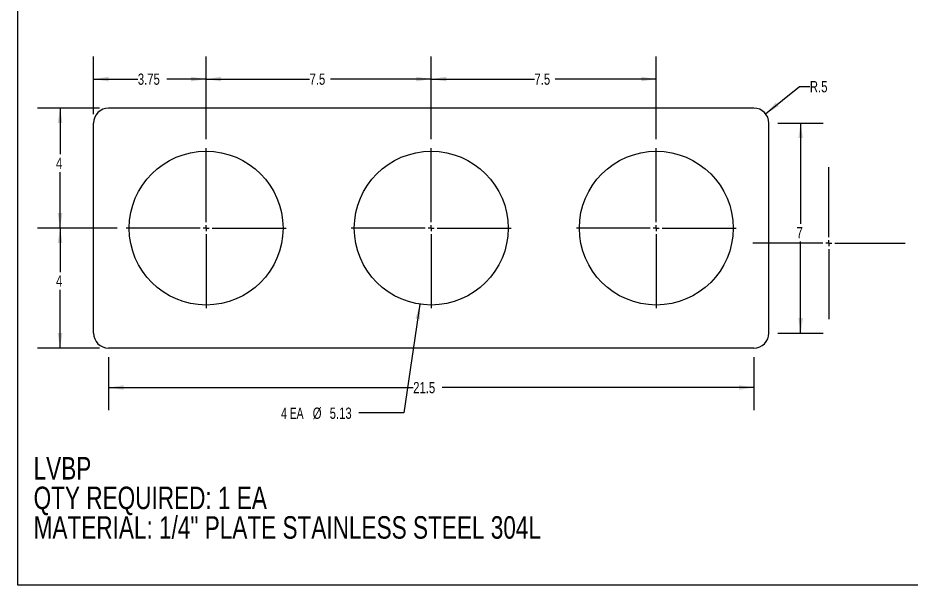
# Model space of a CAD drawing. Header units: inches. Extents: x 0.1 to 16.9, y 0.1 to 10.9.
# Drawn here: x 0.106 to 5.067, y 0.117 to 3.269 of the extents above; entities that cross this region are included whole.
import ezdxf

# ---------------------------------------------------------------- set-up
doc = ezdxf.new("R2010")
doc.units = ezdxf.units.IN
doc.header["$MEASUREMENT"] = 0
doc.layers.add('FORMAT', color=7, linetype='Continuous')
doc.styles.add('SLDTEXTSTYLE0', font='TXT', dxfattribs={"width": 0.75})
doc.styles.add('SLDTEXTSTYLE3', font='TXT', dxfattribs={"width": 0.6875})
doc.dimstyles.new('SLDDIMSTYLE2', dxfattribs={"dimtxt": 0.0625, "dimasz": 0.083333, "dimexe": 0, "dimexo": 0.0625, "dimgap": 0.015625, "dimtad": 0, "dimtih": 1, "dimtoh": 1, "dimlfac": 6, "dimrnd": 1e-09, "dimzin": 12, "dimdsep": 46, "dimtxsty": 'SLDTEXTSTYLE0', "dimsah": 1, "dimcen": 0.09, "dimadec": 0, "dimazin": 3, "dimtfac": 1, "dimtofl": 0, "dimtmove": 0, "dimatfit": 3, "dimfxl": 0, "dimfrac": 2, "dimtolj": 1, "dimtzin": 12, "dimarcsym": 0})
doc.dimstyles.new('SLDDIMSTYLE3', dxfattribs={"dimtxt": 0.0625, "dimasz": 0.083333, "dimexe": 0, "dimexo": 0.0625, "dimgap": 0.015625, "dimtad": 0, "dimtih": 1, "dimtoh": 1, "dimlfac": 6, "dimrnd": 1e-09, "dimzin": 12, "dimdsep": 46, "dimtxsty": 'SLDTEXTSTYLE0', "dimsah": 1, "dimcen": 0, "dimadec": 0, "dimazin": 3, "dimtfac": 1, "dimtofl": 0, "dimtmove": 0, "dimatfit": 3, "dimfxl": 0, "dimfrac": 2, "dimtolj": 1, "dimtzin": 12, "dimarcsym": 0})
doc.dimstyles.new('SLDDIMSTYLE4', dxfattribs={"dimtxt": 0.0625, "dimasz": 0.083333, "dimexe": 0, "dimexo": 0.0625, "dimgap": 0.015625, "dimtad": 0, "dimtih": 1, "dimtoh": 1, "dimlfac": 6, "dimrnd": 1e-09, "dimzin": 12, "dimdsep": 46, "dimtxsty": 'SLDTEXTSTYLE0', "dimsah": 1, "dimcen": 0, "dimadec": 0, "dimazin": 3, "dimtfac": 1, "dimtofl": 0, "dimtmove": 0, "dimatfit": 3, "dimfxl": 0, "dimfrac": 2, "dimtolj": 1, "dimtzin": 12, "dimarcsym": 0})

# ---------------------------------------------------------------- blocks, each defined once
blk = doc.blocks.new('_D_10')
at = {"layer": 'FORMAT', "color": 7}
for p, q in [((0.5268, 2.7341), (0.5268, 3.0538)), ((1.1518, 2.5945), (1.1518, 3.0538)), ((0.5268, 2.9288), (0.7725, 2.9288)), ((1.1518, 2.9288), (0.9341, 2.9288))]:
    blk.add_line(p, q, dxfattribs=at)
for points in [[(0.5268, 2.9288), (0.6102, 2.916), (0.6102, 2.9416)], [(1.1518, 2.9288), (1.0685, 2.9416), (1.0685, 2.916)]]:
    blk.add_solid(points, dxfattribs=at)
at = {"layer": 'FORMAT', "color": 7, "insert": (0.7725, 2.9597), "char_height": 0.0625, "attachment_point": 1, "style": 'SLDTEXTSTYLE0'}
blk.add_mtext('3.75', dxfattribs=at)
blk = doc.blocks.new('_D_11')
at = {"layer": 'FORMAT', "color": 7}
for p, q in [((1.1518, 2.5945), (1.1518, 3.0538)), ((2.4018, 2.5945), (2.4018, 3.0538)), ((1.1518, 2.9288), (1.7262, 2.9288)), ((2.4018, 2.9288), (1.8416, 2.9288))]:
    blk.add_line(p, q, dxfattribs=at)
for points in [[(1.1518, 2.9288), (1.2352, 2.916), (1.2352, 2.9416)], [(2.4018, 2.9288), (2.3185, 2.9416), (2.3185, 2.916)]]:
    blk.add_solid(points, dxfattribs=at)
at = {"layer": 'FORMAT', "color": 7, "insert": (1.7262, 2.9597), "char_height": 0.0625, "attachment_point": 1, "style": 'SLDTEXTSTYLE0'}
blk.add_mtext('7.5', dxfattribs=at)
blk = doc.blocks.new('_D_12')
at = {"layer": 'FORMAT', "color": 7}
for p, q in [((2.4018, 2.5945), (2.4018, 3.0538)), ((3.6518, 2.5945), (3.6518, 3.0538)), ((2.4018, 2.9288), (2.9751, 2.9288)), ((3.6518, 2.9288), (3.0905, 2.9288))]:
    blk.add_line(p, q, dxfattribs=at)
for points in [[(2.4018, 2.9288), (2.4852, 2.916), (2.4852, 2.9416)], [(3.6518, 2.9288), (3.5685, 2.9416), (3.5685, 2.916)]]:
    blk.add_solid(points, dxfattribs=at)
at = {"layer": 'FORMAT', "color": 7, "insert": (2.9751, 2.9597), "char_height": 0.0625, "attachment_point": 1, "style": 'SLDTEXTSTYLE0'}
blk.add_mtext('7.5', dxfattribs=at)
blk = doc.blocks.new('_D_13')
at = {"layer": 'FORMAT', "color": 7}
for p, q in [((0.5602, 2.7674), (0.2158, 2.7674)), ((0.3408, 2.7674), (0.3408, 2.5109)), ((0.3408, 2.1007), (0.3408, 2.4116)), ((0.6581, 2.1007), (0.2158, 2.1007))]:
    blk.add_line(p, q, dxfattribs=at)
for points in [[(0.3408, 2.7674), (0.328, 2.6841), (0.3536, 2.6841)], [(0.3408, 2.1007), (0.3536, 2.1841), (0.328, 2.1841)]]:
    blk.add_solid(points, dxfattribs=at)
at = {"layer": 'FORMAT', "color": 7, "insert": (0.3177, 2.4921), "char_height": 0.0625, "attachment_point": 1, "style": 'SLDTEXTSTYLE0'}
blk.add_mtext('4', dxfattribs=at)
blk = doc.blocks.new('_D_14')
at = {"layer": 'FORMAT', "color": 7}
for p, q in [((0.6581, 2.1007), (0.2158, 2.1007)), ((0.3408, 2.1007), (0.3408, 1.8567)), ((0.3408, 1.4341), (0.3408, 1.7574)), ((0.5602, 1.4341), (0.2158, 1.4341))]:
    blk.add_line(p, q, dxfattribs=at)
for points in [[(0.3408, 2.1007), (0.328, 2.0174), (0.3536, 2.0174)], [(0.3408, 1.4341), (0.3536, 1.5174), (0.328, 1.5174)]]:
    blk.add_solid(points, dxfattribs=at)
at = {"layer": 'FORMAT', "color": 7, "insert": (0.3177, 1.8379), "char_height": 0.0625, "attachment_point": 1, "style": 'SLDTEXTSTYLE0'}
blk.add_mtext('4', dxfattribs=at)
blk = doc.blocks.new('_D_15')
at = {"layer": 'FORMAT', "color": 7}
for p, q in [((0.6102, 1.3841), (0.6102, 1.0902)), ((4.1935, 1.3841), (4.1935, 1.0902)), ((0.6102, 1.2152), (2.3017, 1.2152)), ((4.1935, 1.2152), (2.4633, 1.2152))]:
    blk.add_line(p, q, dxfattribs=at)
for points in [[(0.6102, 1.2152), (0.6935, 1.2024), (0.6935, 1.2281)], [(4.1935, 1.2152), (4.1102, 1.2281), (4.1102, 1.2024)]]:
    blk.add_solid(points, dxfattribs=at)
at = {"layer": 'FORMAT', "color": 7, "insert": (2.3017, 1.2461), "char_height": 0.0625, "attachment_point": 1, "style": 'SLDTEXTSTYLE0'}
blk.add_mtext('21.5', dxfattribs=at)
blk = doc.blocks.new('_D_16')
at = {"layer": 'FORMAT', "color": 7}
for p, q in [((4.3268, 2.6841), (4.5784, 2.6841)), ((4.4534, 2.6841), (4.4534, 2.1251)), ((4.4534, 1.5174), (4.4534, 2.0258)), ((4.3268, 1.5174), (4.5784, 1.5174))]:
    blk.add_line(p, q, dxfattribs=at)
for points in [[(4.4534, 2.6841), (4.4406, 2.6007), (4.4662, 2.6007)], [(4.4534, 1.5174), (4.4662, 1.6007), (4.4406, 1.6007)]]:
    blk.add_solid(points, dxfattribs=at)
at = {"layer": 'FORMAT', "color": 7, "insert": (4.4303, 2.1064), "char_height": 0.0625, "attachment_point": 1, "style": 'SLDTEXTSTYLE0'}
blk.add_mtext('7', dxfattribs=at)
blk = doc.blocks.new('_D_17')
at = {"layer": 'FORMAT', "color": 7}
for p, q in [((2.3392, 1.6783), (2.2497, 1.0741)), ((2.2497, 1.0741), (1.9997, 1.0741))]:
    blk.add_line(p, q, dxfattribs=at)
blk.add_solid([(2.3392, 1.6783), (2.3143, 1.5977), (2.3397, 1.5939)], dxfattribs=at)
at = {"layer": 'FORMAT', "color": 7, "char_height": 0.0625, "attachment_point": 1}
for s, insert, style in [('4 EA', (1.5682, 1.1038), 'SLDTEXTSTYLE3'), ('%%c', (1.7438, 1.1038), 'SLDTEXTSTYLE0'), ('5.13', (1.8381, 1.1038), 'SLDTEXTSTYLE0')]:
    blk.add_mtext(s, dxfattribs=dict(at, insert=insert, style=style))
blk = doc.blocks.new('_D_18')
at = {"layer": 'FORMAT'}
for p, q in [((4.2586, 2.7361), (4.4469, 2.8868)), ((4.4469, 2.8868), (4.5048, 2.8868))]:
    blk.add_line(p, q, dxfattribs=at)
blk.add_solid([(4.2586, 2.7361), (4.3317, 2.7782), (4.3156, 2.7982)], dxfattribs=at)
at = {"layer": 'FORMAT', "insert": (4.5048, 2.9177), "char_height": 0.0625, "attachment_point": 1, "style": 'SLDTEXTSTYLE0'}
blk.add_mtext('R.5', dxfattribs=at)
blk = doc.blocks.new('SW_CENTERMARKSYMBOL_31')
at = {"layer": 'FORMAT', "color": 0}
for p, q in [((0, 0.0333), (0, 0.4229)), ((0, 0), (-0.0167, 0)), ((0, 0), (0, 0.0167)), ((0, 0), (0, -0.0167)), ((0, 0), (0.0167, 0)), ((0.0333, 0), (0.4229, 0)), ((-0.0333, 0), (-0.4229, 0)), ((0, -0.0333), (0, -0.4229))]:
    blk.add_line(p, q, dxfattribs=at)
blk = doc.blocks.new('SW_CENTERMARKSYMBOL_32')
at = {"layer": 'FORMAT', "color": 0}
for p, q in [((0, 0.0333), (0, 0.4437)), ((0, 0), (-0.0167, 0)), ((0, 0), (0, 0.0167)), ((0, 0), (0, -0.0167)), ((0, 0), (0.0167, 0)), ((0.0333, 0), (0.4437, 0)), ((-0.0333, 0), (-0.4438, 0)), ((0, -0.0333), (0, -0.4438))]:
    blk.add_line(p, q, dxfattribs=at)
blk = doc.blocks.new('SW_CENTERMARKSYMBOL_33')
at = {"layer": 'FORMAT', "color": 0}
for p, q in [((0, 0.0333), (0, 0.4437)), ((0, 0), (-0.0167, 0)), ((0, 0), (0, 0.0167)), ((0, 0), (0, -0.0167)), ((0, 0), (0.0167, 0)), ((0.0333, 0), (0.4437, 0)), ((-0.0333, 0), (-0.4438, 0)), ((0, -0.0333), (0, -0.4438))]:
    blk.add_line(p, q, dxfattribs=at)
blk = doc.blocks.new('SW_CENTERMARKSYMBOL_34')
at = {"layer": 'FORMAT', "color": 0}
for p, q in [((0, 0.0333), (0, 0.4437)), ((0, 0), (-0.0167, 0)), ((0, 0), (0, 0.0167)), ((0, 0), (0, -0.0167)), ((0, 0), (0.0167, 0)), ((0.0333, 0), (0.4437, 0)), ((-0.0333, 0), (-0.4438, 0)), ((0, -0.0333), (0, -0.4438))]:
    blk.add_line(p, q, dxfattribs=at)

msp = doc.modelspace()

# ---------------------------------------------------------------- linework, layer by layer
at = {"color": 7, "linetype": 'Continuous', "lineweight": 25}
for p, q in [((0.1063, 0.11748), (0.1063, 10.8937)), ((4.19351, 2.76739), (0.61018, 2.76739)), ((0.52684, 1.51739), (0.52684, 2.68405)), ((4.27684, 1.51739), (4.27684, 2.68405)), ((4.19351, 1.43405), (0.61018, 1.43405)), ((16.8937, 0.11748), (0.1063, 0.11748))]:
    msp.add_line(p, q, dxfattribs=at)
for centre in [(1.15184, 2.10072), (2.40184, 2.10072), (3.65184, 2.10072)]:
    msp.add_circle(centre, 0.42708, dxfattribs=at)
for centre, start, end in [((0.61018, 2.68405), 90, 180), ((4.19351, 2.68405), 0, 90), ((0.61018, 1.51739), 180, 270), ((4.19351, 1.51739), 270, 0)]:
    msp.add_arc(centre, 0.08333, start, end, dxfattribs=at)

# ---------------------------------------------------------------- block references
at = {"layer": 'FORMAT', "color": 7}
for name, p in [('SW_CENTERMARKSYMBOL_32', (1.15184, 2.10072)), ('SW_CENTERMARKSYMBOL_33', (2.40184, 2.10072)), ('SW_CENTERMARKSYMBOL_34', (3.65184, 2.10072)), ('SW_CENTERMARKSYMBOL_31', (4.61018, 2.01739))]:
    msp.add_blockref(name, p, dxfattribs=at)

# ---------------------------------------------------------------- texts
at = {"color": 7, "linetype": 'Continuous', "lineweight": 0, "char_height": 0.125, "attachment_point": 1, "style": 'SLDTEXTSTYLE0'}
for s, insert in [('LVBP', (0.19369, 0.82919)), ('QTY REQUIRED: 1 EA', (0.19369, 0.66482)), ('MATERIAL: 1/4" PLATE STAINLESS STEEL 304L', (0.19369, 0.50045))]:
    msp.add_mtext(s, dxfattribs=dict(at, insert=insert))

# ---------------------------------------------------------------- dimensions: what is measured, and where the dimension line sits
at = {"layer": 'FORMAT', "color": 7}
for base, p1, p2, angle, picture, middle in [((1.15184, 2.92883), (0.52684, 2.68405), (1.15184, 2.54447), 0, '_D_10', (0.8533, 2.92883)), ((2.40184, 2.92883), (1.15184, 2.54447), (2.40184, 2.54447), 0, '_D_11', (1.78394, 2.92883)), ((3.65184, 2.92883), (2.40184, 2.54447), (3.65184, 2.54447), 0, '_D_12', (3.03279, 2.92883)), ((0.34082, 2.76739), (0.70809, 2.10072), (0.61018, 2.76739), 90, '_D_13', (0.34082, 2.46124)), ((4.45338, 2.68405), (4.27684, 1.51739), (4.27684, 2.68405), 90, '_D_16', (4.45338, 2.07544)), ((0.34082, 1.43405), (0.70809, 2.10072), (0.61018, 1.43405), 90, '_D_14', (0.34082, 1.80703)), ((0.61018, 1.21523), (4.19351, 1.43405), (0.61018, 1.43405), 0, '_D_15', (2.3825, 1.21523))]:
    dim = msp.add_linear_dim(base=base, p1=p1, p2=p2, angle=angle, dimstyle='SLDDIMSTYLE2', dxfattribs=at)
    dim.commit()
    dim.dimension.update_dxf_attribs({"geometry": picture, "text_midpoint": middle, "dimtype": 160})
at = {"layer": 'FORMAT'}
dim = msp.add_radius_dim(center=(4.19351, 2.68405), mpoint=(4.25858, 2.73611), dimstyle='SLDDIMSTYLE4', dxfattribs=at)
dim.commit()
dim.dimension.update_dxf_attribs({"geometry": '_D_18', "text_midpoint": (4.56467, 2.88676), "dimtype": 164})
at = {"layer": 'FORMAT', "color": 7}
dim = msp.add_diameter_dim_2p(p1=(2.46446, 2.52319), p2=(2.33922, 1.67825), text='4 EA<>', dimstyle='SLDDIMSTYLE3', dxfattribs=at)
dim.commit()
dim.dimension.update_dxf_attribs({"geometry": '_D_17', "text_midpoint": (1.78394, 1.07415), "dimtype": 163})

doc.saveas('drawing.dxf')
